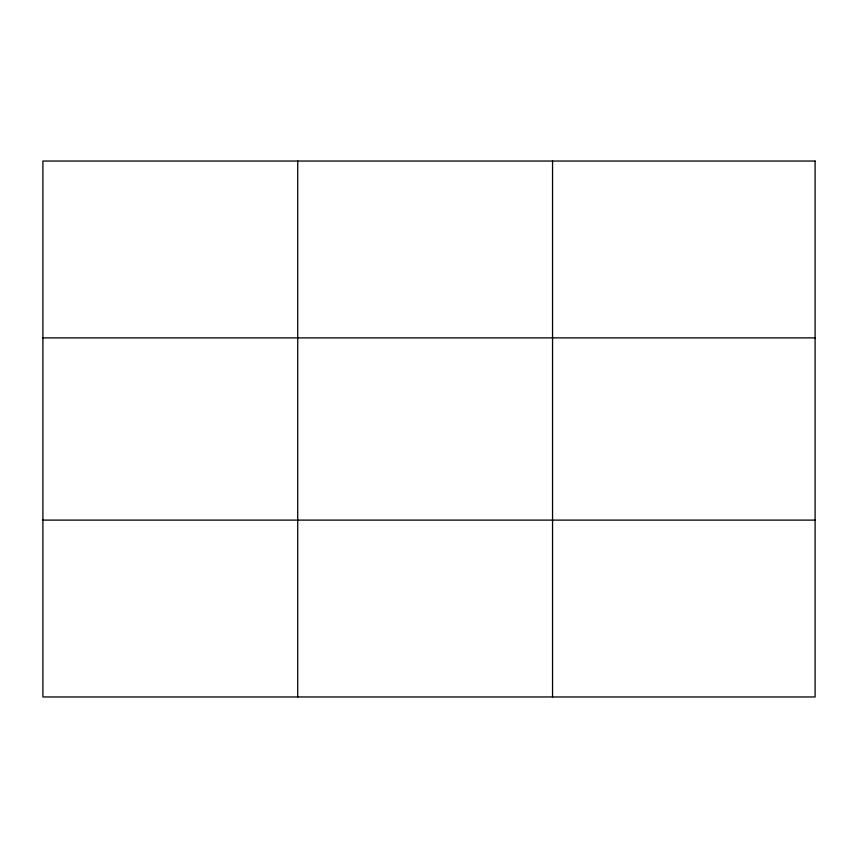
<?xml version="1.0" encoding="UTF-8"?>
<svg xmlns="http://www.w3.org/2000/svg" width="858" height="858" viewBox="0 0 858 858"><rect width="100%" height="100%" fill="white"/><g stroke="black" fill="none" stroke-linecap="round" stroke-linejoin="round"><path stroke-width="1.29" d="M297.726 696.964L297.726 161.036M552.552 696.964L552.552 161.036M42.9 337.891L815.1 337.891M42.9 520.109L815.1 520.109M815.1 161.036L815.1 696.964L42.9 696.964L42.9 161.036L815.1 161.036"/></g></svg>
